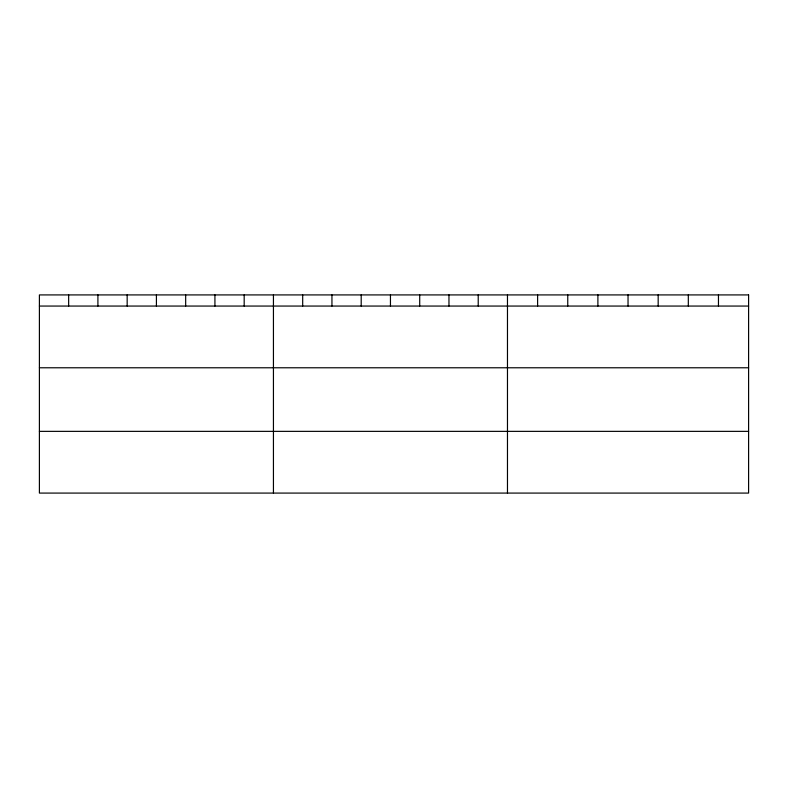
<?xml version="1.0" encoding="UTF-8"?>
<svg xmlns="http://www.w3.org/2000/svg" width="788" height="788" viewBox="0 0 788 788"><rect width="100%" height="100%" fill="white"/><g stroke="black" fill="none" stroke-linecap="round" stroke-linejoin="round"><path stroke-width="1.18" d="M39.4 306.059L748.6 306.059M39.4 367.779L748.6 367.779M39.4 431.361L748.6 431.361M718.459 294.919L718.459 306.059M688.318 294.919L688.318 306.059M658.177 294.919L658.177 306.059M628.036 294.919L628.036 306.059M597.895 294.919L597.895 306.059M567.754 294.919L567.754 306.059M537.613 294.919L537.613 306.059M507.472 294.919L507.472 493.081M478.217 294.919L478.217 306.059M448.963 294.919L448.963 306.059M419.709 294.919L419.709 306.059M390.454 294.919L390.454 306.059M361.2 294.919L361.2 306.059M331.945 294.919L331.945 306.059M302.69 294.919L302.69 306.059M273.436 294.919L273.436 493.081M244.181 294.919L244.181 306.059M214.927 294.919L214.927 306.059M185.672 294.919L185.672 306.059M156.418 294.919L156.418 306.059M127.163 294.919L127.163 306.059M97.909 294.919L97.909 306.059M68.654 294.919L68.654 306.059M748.6 294.919L39.4 294.919L39.4 493.081L748.6 493.081L748.6 294.919"/></g></svg>
